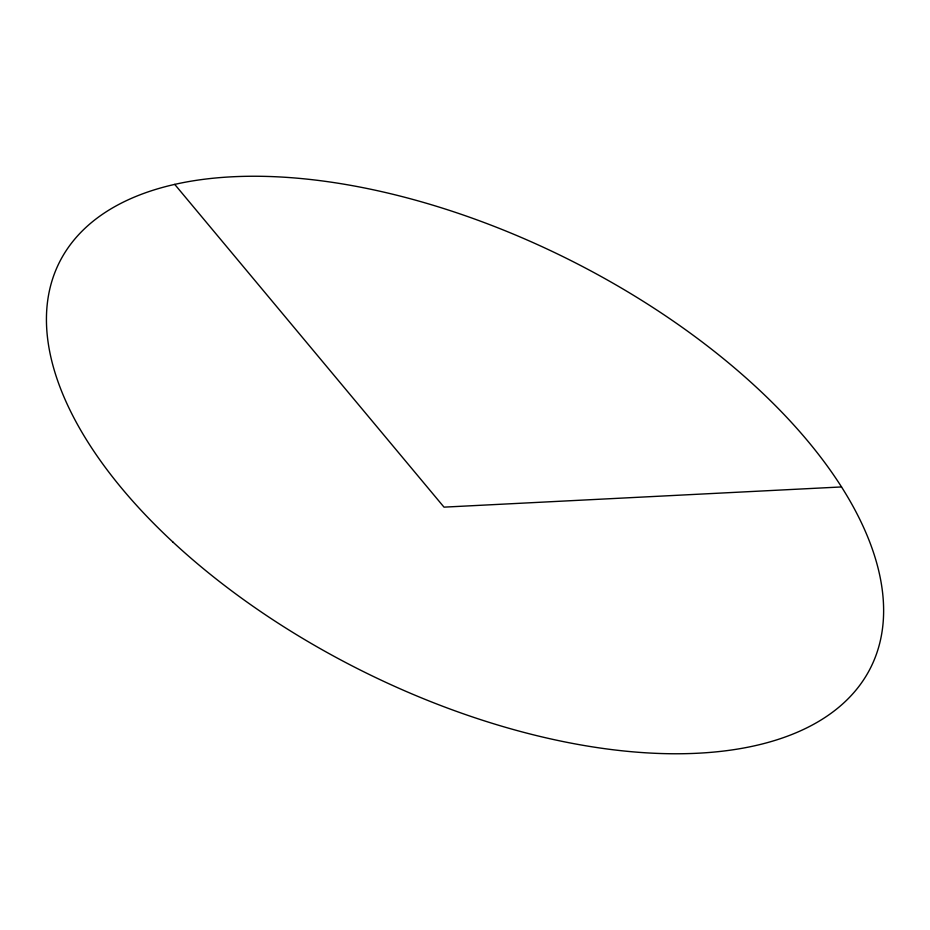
<?xml version="1.0" encoding="UTF-8"?>
<svg xmlns="http://www.w3.org/2000/svg" width="930" height="930" viewBox="0 0 930 930"><rect width="100%" height="100%" fill="white"/><g stroke="black" fill="none" stroke-linecap="round" stroke-linejoin="round"><path stroke-width="1.4" d="M841.522 486.936L444.017 507.141L174.712 184.373M173.05 542.167A453.445 230.222 26.5 0 0 870.794 667.403A453.445 230.222 26.5 0 0 351.226 185.442A453.445 230.222 26.5 0 0 173.05 542.167"/></g></svg>
